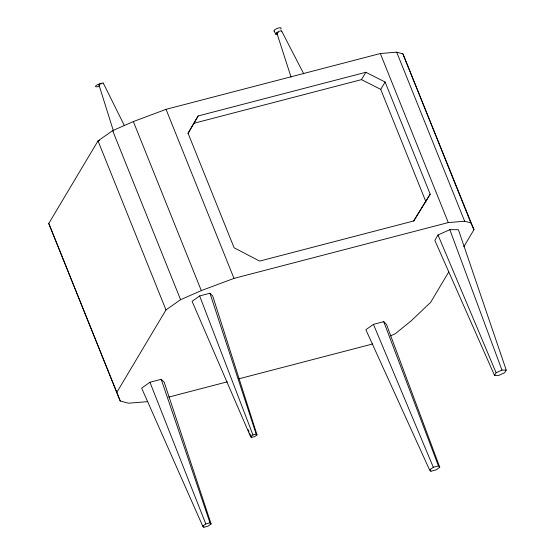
<?xml version="1.0" encoding="UTF-8"?>
<svg xmlns="http://www.w3.org/2000/svg" width="555" height="555" viewBox="0 0 555 555"><rect width="100%" height="100%" fill="white"/><g stroke="black" fill="none" stroke-linecap="round" stroke-linejoin="round"><path stroke-width="0.83" d="M187.902 133.45L198.128 115.974L365.849 72.282L385.108 82.029L430.187 194.167L413.718 221.077M198.128 115.974L188.103 133.346L234.113 247.794L259.636 261.093L413.628 220.98L430.187 194.167M147.838 401.633L128.524 403.208L120.241 401.015L48.764 223.478L98.02 140.873L112.637 130.64L133.346 121.552L166.042 109.342L380.328 53.523L396.693 52.184L402.895 53.828L473.956 229.694L463.8 246.725M116.716 392.517L165.973 309.919L180.59 299.679L201.305 290.591L233.995 278.388L448.287 222.569L464.653 221.23L470.848 222.874L473.956 229.694M193.75 123.321L361.471 79.629L365.849 72.282M425.803 201.514L380.723 89.376L385.108 82.029M438.02 234.994L434.836 240.336L494.519 375.395L498.799 375.402L504.655 372.752L506.236 370.102L458.402 229.687L449.807 229.673L438.02 234.994L496.108 372.738L494.519 375.395M448.78 271.908L430.673 302.274L411.317 320.755L395.243 333.735L390.588 335.844M199.654 295.926L192.092 301.316L250.562 436.618L251.422 437.472L254.662 436.625L257.034 434.933L212.69 295.947L209.95 293.241L199.654 295.926L252.941 434.926L250.562 436.618M149.94 382.242L141.657 388.146L202.728 526.147L203.845 527.25L208.042 526.154L211.122 523.962L164.218 382.27L161.221 379.308L149.94 382.242L205.815 523.955L202.728 526.147M373.439 324.349L365.87 329.739L429.563 469.912L430.916 471.257L436.029 469.925L439.775 467.254L386.467 324.377L383.734 321.671L373.439 324.349L433.309 467.241L429.563 469.912M277.299 34.174A2.241 0.701 -21.9 0 1 275.766 34.098A2.241 0.701 -21.9 0 1 276.799 32.981L277.306 32.724M99.366 86.087A3.261 1.02 -21.9 0 1 95.564 86.254A3.261 1.02 -21.9 0 1 100.115 83.826L100.621 83.576A2.366 0.735 -21.9 0 1 102.946 83.035A2.366 0.735 -21.9 0 1 103.105 83.854M496.108 372.738L501.963 370.095L506.236 370.102M99.699 140.436L98.02 140.873L165.973 309.919M168.762 397.082L227.279 381.84M238.983 378.787L372.752 343.947M252.941 434.926L256.174 434.086L257.034 434.933M205.815 523.955L210.005 522.859L211.122 523.962M433.309 467.241L438.422 465.909L439.775 467.254M100.129 83.826L100.746 83.777A3.261 1.02 -21.9 0 1 101.225 83.833M361.471 79.629L380.723 89.376M274.149 31.101L275.814 34.174M281.642 31.024L303.751 73.864M103.327 83.174L124.424 125.714M430.208 469.683L430.916 471.257M203.158 525.668L203.845 527.25M248.057 429.528L249.063 431.908M249.736 433.497L251.422 437.472M48.764 223.478L120.241 401.015M402.895 53.828L470.848 222.874M396.693 52.184L464.653 221.23M380.328 53.523L448.287 222.569M166.042 109.342L233.995 278.388M133.346 121.552L201.305 290.591M112.637 130.64L180.59 299.679M383.734 321.671L438.422 465.909M449.807 229.673L501.963 370.095M161.221 379.308L210.005 522.859M209.95 293.241L256.174 434.086M276.834 32.96L291.063 77.131M98.977 84.929L113.456 131.07M99.622 85.255A2.366 0.735 -21.9 0 1 100.087 83.847M277.16 33.279A2.615 0.819 -21.9 0 1 278.964 31.337A2.615 0.819 -21.9 0 1 281.635 31.475M277.854 32.509A2.241 0.701 -21.9 0 1 278.395 32.336M274.503 31.281A3.802 1.186 -21.9 0 1 277.597 28.27A3.802 1.186 -21.9 0 1 280.663 29.089"/></g></svg>
